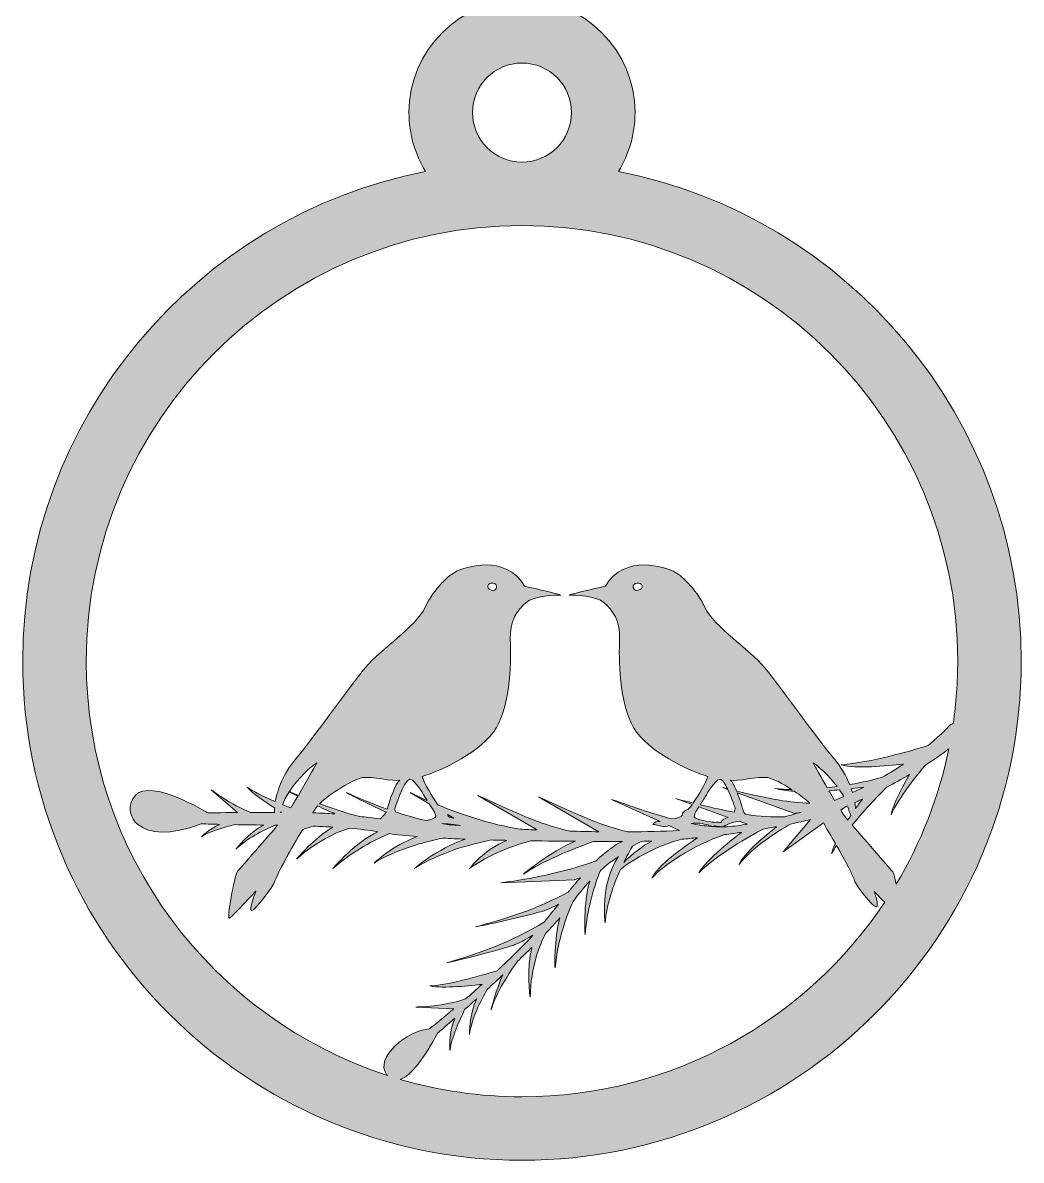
# Model space of a CAD drawing. Header units: inches. Extents: x -1104 to 5451, y -3757 to -136.
# Drawn here: x 3591.6 to 3984.6, y -1695.9 to -1248.1 of the extents above; entities that cross this region are included whole.
import ezdxf

# ---------------------------------------------------------------- set-up
doc = ezdxf.new("R2010")
doc.units = ezdxf.units.IN
doc.header["$MEASUREMENT"] = 0
doc.layers.add('Layer 1', color=7, linetype='Continuous')

# ---------------------------------------------------------------- blocks, each defined once
blk = doc.blocks.new('block 5')
at = {"layer": 'Layer 1', "true_color": 0xff8330}
h = blk.add_hatch(color=30, dxfattribs=at)
h.dxf.hatch_style = 2
edge = h.paths.add_edge_path()
edge.add_spline(control_points=[(3826.04, -1306.62), (3830.19, -1299.86), (3832.58, -1291.92), (3832.58, -1283.43), (3832.58, -1258.89), (3812.62, -1238.93), (3788.08, -1238.93), (3763.54, -1238.93), (3743.58, -1258.89), (3743.58, -1283.43), (3743.58, -1291.92), (3745.98, -1299.86), (3750.12, -1306.62), (3659.88, -1324.36), (3591.58, -1404.06), (3591.58, -1499.43), (3591.58, -1607.78), (3679.73, -1695.93), (3788.08, -1695.93), (3896.43, -1695.93), (3984.58, -1607.78), (3984.58, -1499.43), (3984.58, -1404.06), (3916.29, -1324.36), (3826.04, -1306.62)], knot_values=[0, 0, 0, 0, 1, 1, 1, 2, 2, 2, 3, 3, 3, 4, 4, 4, 5, 5, 5, 6, 6, 6, 7, 7, 7, 8, 8, 8, 8], degree=3, periodic=1)
edge = h.paths.add_edge_path()
edge.add_spline(control_points=[(3788.08, -1263.93), (3798.83, -1263.93), (3807.58, -1272.67), (3807.58, -1283.43), (3807.58, -1294.18), (3798.83, -1302.93), (3788.08, -1302.93), (3777.33, -1302.93), (3768.58, -1294.18), (3768.58, -1283.43), (3768.58, -1272.67), (3777.33, -1263.93), (3788.08, -1263.93)], knot_values=[0, 0, 0, 0, 1, 1, 1, 2, 2, 2, 3, 3, 3, 4, 4, 4, 4], degree=3, periodic=1)
edge = h.paths.add_edge_path()
edge.add_spline(control_points=[(3788.08, -1670.93), (3771.44, -1670.93), (3755.35, -1668.53), (3740.12, -1664.09), (3744.47, -1662.67), (3749.7, -1655.53), (3754.92, -1645.82), (3756.34, -1644.61), (3758.7, -1642.57), (3761.67, -1639.97), (3759.02, -1646.02), (3759.75, -1652.7), (3759.75, -1652.7), (3759.69, -1649.36), (3763.74, -1640.34), (3765.49, -1636.61), (3767, -1635.27), (3768.6, -1633.85), (3770.26, -1632.36), (3767.26, -1638.4), (3767.41, -1646.48), (3767.41, -1646.48), (3768.24, -1640.1), (3771.79, -1633.12), (3774.51, -1628.53), (3776.49, -1626.72), (3778.53, -1624.85), (3780.58, -1622.95), (3778.02, -1628.28), (3775.9, -1636.74), (3775.9, -1636.74), (3777.8, -1630.08), (3783.28, -1621.82), (3786.35, -1617.52), (3788.26, -1615.69), (3790.14, -1613.87), (3791.97, -1612.06), (3789.84, -1620.27), (3791.28, -1631.68), (3791.28, -1631.68), (3791.59, -1619.73), (3794.94, -1611.24), (3797.37, -1606.6), (3799.42, -1604.46), (3801.33, -1602.4), (3803.02, -1600.48), (3800.63, -1608.96), (3801.08, -1620.12), (3801.08, -1620.12), (3802.31, -1608.65), (3805.6, -1599.64), (3808.18, -1594.04), (3810.33, -1591.09), (3812.54, -1588.44), (3814.75, -1586.08), (3812.09, -1594.74), (3812.92, -1607.2), (3812.92, -1607.2), (3813.8, -1596.3), (3816.6, -1587.58), (3818.96, -1581.88), (3820.02, -1580.89), (3821.07, -1579.97), (3822.09, -1579.11), (3823.4, -1578.27), (3824.73, -1577.33), (3826.04, -1576.31), (3818.6, -1587.6), (3820.8, -1602.47), (3820.8, -1602.47), (3821.39, -1595.09), (3824.07, -1587.53), (3826.85, -1581.42), (3831.96, -1577.2), (3841.23, -1572.14), (3851.02, -1569.51), (3853.03, -1569.35), (3855.08, -1569.16), (3857.15, -1568.95), (3852.3, -1572.2), (3840.94, -1580.21), (3839.24, -1584.9), (3843.11, -1580.06), (3855.56, -1571.81), (3867.83, -1567.73), (3870.09, -1567.44), (3872.35, -1567.14), (3874.58, -1566.82), (3871.93, -1568.8), (3860.61, -1577.45), (3857.74, -1582.72), (3864.92, -1575.54), (3877.65, -1568.37), (3882.99, -1565.53), (3884.81, -1565.22), (3886.59, -1564.91), (3888.31, -1564.6), (3883.97, -1568.02), (3875.51, -1575.06), (3873.51, -1579.46), (3878.52, -1572.91), (3888.41, -1566.65), (3893.77, -1563.55), (3896.65, -1562.96), (3899.3, -1562.35), (3901.67, -1561.75), (3901.67, -1561.75), (3890.92, -1574.56), (3890.92, -1574.56), (3890.92, -1574.56), (3906.69, -1563.12), (3906.69, -1563.12), (3908.13, -1565.52), (3909.78, -1568.33), (3911.41, -1571.18), (3910.85, -1572.5), (3910.35, -1573.82), (3909.96, -1575.11), (3910.55, -1574.11), (3911.21, -1573.08), (3911.91, -1572.05), (3915.31, -1578.04), (3918.48, -1584), (3919.15, -1586.32), (3919.55, -1587.74), (3926.02, -1596.12), (3927.44, -1596.12), (3928.86, -1596.12), (3926.68, -1589.99), (3926.68, -1589.99), (3926.68, -1589.99), (3928.62, -1592.06), (3930.83, -1594.37), (3900.06, -1640.49), (3847.56, -1670.93), (3788.08, -1670.93)], knot_values=[0, 0, 0, 0, 1, 1, 1, 2, 2, 2, 3, 3, 3, 4, 4, 4, 5, 5, 5, 6, 6, 6, 7, 7, 7, 8, 8, 8, 9, 9, 9, 10, 10, 10, 11, 11, 11, 12, 12, 12, 13, 13, 13, 14, 14, 14, 15, 15, 15, 16, 16, 16, 17, 17, 17, 18, 18, 18, 19, 19, 19, 20, 20, 20, 21, 21, 21, 22, 22, 22, 23, 23, 23, 24, 24, 24, 25, 25, 25, 26, 26, 26, 27, 27, 27, 28, 28, 28, 29, 29, 29, 30, 30, 30, 31, 31, 31, 32, 32, 32, 33, 33, 33, 34, 34, 34, 35, 35, 35, 36, 36, 36, 37, 37, 37, 38, 38, 38, 39, 39, 39, 40, 40, 40, 41, 41, 41, 42, 42, 42, 43, 43, 43, 44, 44, 44, 45, 45, 45, 45], degree=3, periodic=1)
edge = h.paths.add_edge_path()
edge.add_spline(control_points=[(3828.15, -1578.68), (3829.4, -1576.14), (3830.59, -1573.97), (3831.57, -1572.29), (3832.89, -1571.49), (3834.03, -1570.86), (3834.96, -1570.38), (3836.3, -1570.36), (3837.71, -1570.32), (3839.16, -1570.26), (3835.52, -1572.16), (3831.4, -1575.32), (3828.15, -1578.68)], knot_values=[0, 0, 0, 0, 1, 1, 1, 2, 2, 2, 3, 3, 3, 4, 4, 4, 4], degree=3, periodic=1)
edge = h.paths.add_edge_path()
edge.add_spline(control_points=[(3857.65, -1556.78), (3857.65, -1556.78), (3869.23, -1560.92), (3869.23, -1560.92), (3868.02, -1561.23), (3866.7, -1561.75), (3866.48, -1562.91), (3865.84, -1562.91), (3864.74, -1562.81), (3863.73, -1562.89), (3863.68, -1562.88), (3863.62, -1562.87), (3863.57, -1562.87), (3862.15, -1562.66), (3856.3, -1561.92), (3855.89, -1560.7), (3855.68, -1560.08), (3856.56, -1558.51), (3857.65, -1556.78)], knot_values=[0, 0, 0, 0, 1, 1, 1, 2, 2, 2, 3, 3, 3, 4, 4, 4, 5, 5, 5, 6, 6, 6, 6], degree=3, periodic=1)
edge = h.paths.add_edge_path()
edge.add_spline(control_points=[(3870, -1546.31), (3872.64, -1546.91), (3881.17, -1544.68), (3884.83, -1545.29), (3886.67, -1545.6), (3890.58, -1547.61), (3894.34, -1550.03), (3892.08, -1549.97), (3889.84, -1549.82), (3887.65, -1549.54), (3889.78, -1550.12), (3892.4, -1550.46), (3895.26, -1550.62), (3897.64, -1552.2), (3899.88, -1553.9), (3901.41, -1555.38), (3893.91, -1555.19), (3885.2, -1553.69), (3872.56, -1550.57), (3871.71, -1548.5), (3870.8, -1546.74), (3870, -1546.31)], knot_values=[0, 0, 0, 0, 1, 1, 1, 2, 2, 2, 3, 3, 3, 4, 4, 4, 5, 5, 5, 6, 6, 6, 7, 7, 7, 7], degree=3, periodic=1)
edge = h.paths.add_edge_path()
edge.add_spline(control_points=[(3902.71, -1539.4), (3904.54, -1540.58), (3908.83, -1544.47), (3912.13, -1548.83), (3910.86, -1549.02), (3909.56, -1549.19), (3908.24, -1549.34), (3905.87, -1545.26), (3903.63, -1541.25), (3902.71, -1539.4)], knot_values=[0, 0, 0, 0, 1, 1, 1, 2, 2, 2, 3, 3, 3, 3], degree=3, periodic=1)
edge = h.paths.add_edge_path()
edge.add_spline(control_points=[(3946.99, -1540.24), (3950.09, -1538.26), (3953.15, -1536.16), (3956.09, -1533.94), (3952.18, -1553.04), (3945.06, -1570.99), (3935.36, -1587.21), (3934.84, -1584.82), (3934.38, -1582.98), (3934.2, -1582.67), (3933.71, -1581.86), (3923.28, -1570.05), (3918.02, -1563.95), (3923.48, -1557.31), (3929.34, -1551.34), (3931.7, -1549), (3934.62, -1547.49), (3937.62, -1545.84), (3940.64, -1544.09), (3937.96, -1548.59), (3934.34, -1555.23), (3933.35, -1559.87), (3936.74, -1552.78), (3942.57, -1545.35), (3946.99, -1540.24)], knot_values=[0, 0, 0, 0, 1, 1, 1, 2, 2, 2, 3, 3, 3, 4, 4, 4, 5, 5, 5, 6, 6, 6, 7, 7, 7, 8, 8, 8, 8], degree=3, periodic=1)
edge = h.paths.add_edge_path()
edge.add_spline(control_points=[(3915.3, -1560.73), (3914.89, -1560.21), (3914.28, -1559.3), (3913.54, -1558.15), (3913.54, -1558.15), (3915.58, -1556.67), (3915.58, -1556.67), (3915.78, -1556.58), (3916, -1556.48), (3916.21, -1556.39), (3916.69, -1558.06), (3917.13, -1559.32), (3917.51, -1560.17), (3917.12, -1560.76), (3916.73, -1561.37), (3916.34, -1561.99), (3915.88, -1561.45), (3915.52, -1561.01), (3915.3, -1560.73)], knot_values=[0, 0, 0, 0, 1, 1, 1, 2, 2, 2, 3, 3, 3, 4, 4, 4, 5, 5, 5, 6, 6, 6, 6], degree=3, periodic=1)
edge = h.paths.add_edge_path()
edge.add_spline(control_points=[(3919.35, -1557.47), (3919.32, -1556.75), (3919.23, -1555.95), (3919.09, -1555.1), (3920.07, -1554.65), (3921.07, -1554.19), (3922.1, -1553.71), (3921.33, -1554.72), (3920.38, -1556), (3919.35, -1557.47)], knot_values=[0, 0, 0, 0, 1, 1, 1, 2, 2, 2, 3, 3, 3, 3], degree=3, periodic=1)
edge = h.paths.add_edge_path()
edge.add_spline(control_points=[(3918.18, -1551.2), (3918.02, -1550.69), (3917.85, -1550.17), (3917.67, -1549.65), (3919.56, -1549.44), (3921.25, -1549.23), (3922.65, -1549.04), (3921.21, -1549.77), (3919.71, -1550.49), (3918.18, -1551.2)], knot_values=[0, 0, 0, 0, 1, 1, 1, 2, 2, 2, 3, 3, 3, 3], degree=3, periodic=1)
edge = h.paths.add_edge_path()
edge.add_spline(control_points=[(3914.71, -1552.75), (3913.54, -1553.26), (3912.35, -1553.76), (3911.14, -1554.24), (3910.4, -1553.03), (3909.64, -1551.74), (3908.87, -1550.43), (3910.3, -1550.33), (3911.7, -1550.22), (3913.06, -1550.1), (3913.67, -1550.98), (3914.22, -1551.87), (3914.71, -1552.75)], knot_values=[0, 0, 0, 0, 1, 1, 1, 2, 2, 2, 3, 3, 3, 4, 4, 4, 4], degree=3, periodic=1)
edge = h.paths.add_edge_path()
edge.add_spline(control_points=[(3876.85, -1563.64), (3874.29, -1564.04), (3871.6, -1564.38), (3868.84, -1564.68), (3866.47, -1564.74), (3864.12, -1564.65), (3861.7, -1564.41), (3861.87, -1564.33), (3862.08, -1564.28), (3862.35, -1564.26), (3862.69, -1564.36), (3862.98, -1564.44), (3863.16, -1564.49), (3863.34, -1564.53), (3863.58, -1564.44), (3863.85, -1564.31), (3864.71, -1564.4), (3865.66, -1564.54), (3866.47, -1564.61), (3866.48, -1564.63), (3866.48, -1564.63), (3866.48, -1564.65), (3866.49, -1564.64), (3866.48, -1564.62), (3866.48, -1564.61), (3866.77, -1564.63), (3867.04, -1564.65), (3867.28, -1564.65), (3869.29, -1563.18), (3872.23, -1562.57), (3873.54, -1562.46), (3873.54, -1562.46), (3876.85, -1563.64), (3876.85, -1563.64)], knot_values=[0, 0, 0, 0, 1, 1, 1, 2, 2, 2, 3, 3, 3, 4, 4, 4, 5, 5, 5, 6, 6, 6, 7, 7, 7, 8, 8, 8, 9, 9, 9, 10, 10, 10, 11, 11, 11, 11], degree=3, periodic=1)
edge = h.paths.add_edge_path()
edge.add_spline(control_points=[(3876.01, -1559.69), (3875.61, -1559.25), (3875.34, -1558.96), (3875.34, -1558.96), (3875.34, -1558.96), (3874.21, -1554.8), (3872.82, -1551.24), (3872.82, -1551.24), (3895.53, -1559.36), (3895.53, -1559.36), (3895.53, -1559.36), (3896.46, -1559.18), (3897.96, -1558.87), (3895.88, -1559.5), (3893.74, -1560.09), (3891.54, -1560.65), (3886.75, -1560.91), (3881.81, -1560.59), (3876.01, -1559.69)], knot_values=[0, 0, 0, 0, 1, 1, 1, 2, 2, 2, 3, 3, 3, 4, 4, 4, 5, 5, 5, 6, 6, 6, 6], degree=3, periodic=1)
edge = h.paths.add_edge_path()
edge.add_spline(control_points=[(3869.09, -1549.9), (3870.7, -1553.28), (3872.02, -1557.54), (3872.02, -1557.54), (3872.02, -1557.54), (3871.81, -1558.23), (3871.63, -1558.93), (3867.63, -1558.18), (3863.2, -1557.19), (3858.17, -1555.96), (3859.09, -1554.53), (3860.06, -1553.08), (3860.65, -1552), (3862.07, -1549.35), (3865.18, -1545.57), (3866.14, -1545.9), (3867.05, -1546.21), (3868.06, -1547.78), (3868.98, -1549.67), (3868.34, -1549.5), (3867.72, -1549.35), (3867.06, -1549.18), (3867.06, -1549.18), (3869.09, -1549.9), (3869.09, -1549.9)], knot_values=[0, 0, 0, 0, 1, 1, 1, 2, 2, 2, 3, 3, 3, 4, 4, 4, 5, 5, 5, 6, 6, 6, 7, 7, 7, 8, 8, 8, 8], degree=3, periodic=1)
edge = h.paths.add_edge_path()
edge.add_spline(control_points=[(3858.26, -1563.23), (3859.14, -1563.35), (3860.49, -1563.72), (3861.59, -1564.04), (3861.54, -1564.15), (3861.51, -1564.27), (3861.49, -1564.39), (3859.28, -1564.17), (3857.01, -1563.82), (3854.61, -1563.35), (3855.91, -1563.27), (3857.08, -1563.06), (3858.26, -1563.23)], knot_values=[0, 0, 0, 0, 1, 1, 1, 2, 2, 2, 3, 3, 3, 4, 4, 4, 4], degree=3, periodic=1)
edge = h.paths.add_edge_path()
edge.add_spline(control_points=[(3957.82, -1523.96), (3957.41, -1524.15), (3956.97, -1524.36), (3956.5, -1524.6), (3956.5, -1524.6), (3953.62, -1527.91), (3947.9, -1532.66), (3940.36, -1534.98), (3925.71, -1539.13), (3913.77, -1540.29), (3919.66, -1541.76), (3931.28, -1540.74), (3938.18, -1539.93), (3935.63, -1541.66), (3932.81, -1543.44), (3929.73, -1545.22), (3926.49, -1546.08), (3922.07, -1547.13), (3917.06, -1548.03), (3915.71, -1544.67), (3913.73, -1541.12), (3911.03, -1537.98), (3904.94, -1530.86), (3889.7, -1509.33), (3883.61, -1502.01), (3877.51, -1494.7), (3863.7, -1485.96), (3860.04, -1478.24), (3856.39, -1470.52), (3850.49, -1465.44), (3847.65, -1464.02), (3844.8, -1462.6), (3828.39, -1456.88), (3820.92, -1469.95), (3820.92, -1469.95), (3807.84, -1472.75), (3806.68, -1473.46), (3808.5, -1473.25), (3817.17, -1473.57), (3820.42, -1476.42), (3823.67, -1479.26), (3826.92, -1483.73), (3826.52, -1490.84), (3826.11, -1497.95), (3826.31, -1516.03), (3832, -1525.58), (3837.69, -1535.13), (3853.54, -1542.44), (3861.26, -1544.88), (3860.56, -1547.11), (3857.59, -1552.19), (3855.47, -1555.29), (3853.28, -1554.74), (3850.99, -1554.16), (3848.57, -1553.53), (3848.57, -1553.53), (3855.07, -1555.85), (3855.07, -1555.85), (3854.29, -1556.96), (3853.66, -1557.72), (3853.39, -1557.83), (3852.37, -1558.24), (3851.15, -1558.64), (3851.15, -1560.06), (3851.15, -1560.91), (3848.98, -1561.25), (3847.04, -1561.55), (3840.53, -1559.78), (3832.93, -1557.23), (3823.36, -1553.83), (3823.36, -1553.83), (3842.46, -1562.6), (3842.46, -1562.6), (3841.36, -1562.6), (3840.09, -1562.6), (3839.6, -1563.7), (3841.03, -1563.7), (3843.27, -1564.95), (3845.3, -1564.33), (3845.47, -1564.28), (3845.68, -1564.23), (3845.89, -1564.18), (3845.89, -1564.18), (3850.13, -1566.13), (3850.13, -1566.13), (3843.54, -1566.44), (3836.7, -1566.6), (3829.73, -1566.63), (3820.62, -1564.53), (3810.38, -1560.2), (3794.63, -1552.8), (3794.63, -1552.8), (3818.26, -1566.59), (3818.26, -1566.59), (3814.48, -1566.54), (3810.7, -1566.45), (3806.93, -1566.35), (3797.53, -1564.35), (3787.1, -1559.96), (3770.7, -1552.26), (3770.7, -1552.26), (3794.06, -1565.89), (3794.06, -1565.89), (3791.81, -1565.79), (3789.57, -1565.69), (3787.35, -1565.58), (3775.63, -1563.76), (3763.5, -1559.48), (3755.07, -1556.06), (3752.95, -1553.11), (3749.5, -1547.31), (3748.74, -1544.88), (3756.46, -1542.44), (3772.31, -1535.13), (3777.99, -1525.58), (3783.68, -1516.03), (3783.88, -1497.95), (3783.48, -1490.84), (3783.07, -1483.73), (3786.33, -1479.26), (3789.58, -1476.42), (3792.83, -1473.57), (3801.49, -1473.25), (3803.32, -1473.46), (3802.16, -1472.75), (3789.08, -1469.95), (3789.08, -1469.95), (3781.6, -1456.88), (3765.19, -1462.6), (3762.35, -1464.02), (3759.51, -1465.44), (3753.61, -1470.52), (3749.96, -1478.24), (3746.3, -1485.96), (3732.48, -1494.7), (3726.39, -1502.01), (3720.3, -1509.33), (3705.06, -1530.86), (3698.96, -1537.98), (3694.34, -1543.37), (3691.82, -1549.92), (3690.96, -1554.73), (3686.41, -1552.78), (3682.15, -1550.72), (3679.85, -1548.99), (3682.06, -1551.48), (3686.67, -1554.67), (3690.66, -1557.21), (3690.62, -1557.75), (3690.61, -1558.25), (3690.63, -1558.7), (3690.63, -1558.79), (3690.64, -1558.87), (3690.65, -1558.95), (3687.38, -1558.94), (3684.17, -1558.95), (3681.17, -1558.96), (3673.76, -1556.11), (3665.71, -1550.08), (3665.71, -1550.08), (3665.71, -1550.08), (3676.04, -1559), (3676.04, -1559), (3669.21, -1559.06), (3664.44, -1559.16), (3664.44, -1559.16), (3664.44, -1559.16), (3641.97, -1545.34), (3635.92, -1552.25), (3629.87, -1559.16), (3636.78, -1572.99), (3661.84, -1563.48), (3664.22, -1563.56), (3666.6, -1563.62), (3668.98, -1563.67), (3664.75, -1565.75), (3661.9, -1568.58), (3661.9, -1568.58), (3663.93, -1566.89), (3670.36, -1564.99), (3674.95, -1563.79), (3678.82, -1563.86), (3682.67, -1563.91), (3686.46, -1563.97), (3680.36, -1566.9), (3675.5, -1573.47), (3675.5, -1573.47), (3679.7, -1569.27), (3686.05, -1566.07), (3690.91, -1564.04), (3691.24, -1564.04), (3691.56, -1564.05), (3691.89, -1564.05), (3686.61, -1570.18), (3676.29, -1581.86), (3675.8, -1582.67), (3675.19, -1583.69), (3671.53, -1601.57), (3672.96, -1600.55), (3674.38, -1599.54), (3683.32, -1589.99), (3683.32, -1589.99), (3683.32, -1589.99), (3680.27, -1597.63), (3681.69, -1597.63), (3683.11, -1597.63), (3690.33, -1587.74), (3690.73, -1586.32), (3691.64, -1583.15), (3697.27, -1573.2), (3701.77, -1565.65), (3703.21, -1565.18), (3704.6, -1564.76), (3705.89, -1564.39), (3708.54, -1564.48), (3711.14, -1564.6), (3713.66, -1564.75), (3706.41, -1568.92), (3699.43, -1577.28), (3699.43, -1577.28), (3707.35, -1570.28), (3714.93, -1566.86), (3720.06, -1565.2), (3724.09, -1565.54), (3727.88, -1565.98), (3731.38, -1566.57), (3722.92, -1570.31), (3713.58, -1581.09), (3713.58, -1581.09), (3721.93, -1573.93), (3730.11, -1569.69), (3735.8, -1567.31), (3738.81, -1567.77), (3742.58, -1568.16), (3746.91, -1568.49), (3736.75, -1572.09), (3729.9, -1578.91), (3729.9, -1578.91), (3738.21, -1573.68), (3749.12, -1570.72), (3757.04, -1569.12), (3759.84, -1569.27), (3762.77, -1569.39), (3765.77, -1569.5), (3754.44, -1573.39), (3745.67, -1581.09), (3745.67, -1581.09), (3755.85, -1574.65), (3768.13, -1571.38), (3775.94, -1569.83), (3778, -1569.88), (3780.08, -1569.93), (3782.16, -1569.98), (3773.06, -1573.61), (3767.43, -1581.09), (3767.43, -1581.09), (3775.21, -1575.41), (3784.61, -1572.04), (3791.52, -1570.15), (3797.59, -1570.24), (3803.56, -1570.3), (3809.15, -1570.33), (3799.07, -1574.34), (3788.65, -1583.27), (3788.65, -1583.27), (3796.09, -1578.19), (3808.17, -1573.32), (3816.24, -1570.37), (3820.43, -1570.39), (3824.28, -1570.39), (3827.66, -1570.4), (3824.42, -1571.73), (3820.88, -1574.53), (3817.28, -1578.05), (3799.29, -1584.56), (3779.72, -1586.67), (3779.72, -1586.67), (3779.72, -1586.67), (3808.71, -1585.5), (3808.71, -1585.5), (3808.71, -1585.5), (3809.6, -1585.23), (3811.06, -1584.68), (3809.44, -1586.53), (3807.85, -1588.43), (3806.29, -1590.34), (3794.23, -1597.02), (3780.34, -1601.32), (3769.84, -1603.97), (3778.51, -1602.61), (3796.31, -1597.86), (3796.31, -1597.86), (3796.31, -1597.86), (3799, -1596.97), (3802.49, -1595.05), (3800.53, -1597.51), (3798.65, -1599.88), (3796.92, -1602.01), (3784.56, -1609.89), (3769.57, -1615), (3758.44, -1618.16), (3767.06, -1616.56), (3784.71, -1611.28), (3784.71, -1611.28), (3784.71, -1611.28), (3788.23, -1610), (3792.4, -1607.32), (3788.78, -1611.29), (3783.78, -1616.2), (3778.28, -1621.3), (3771.44, -1623.38), (3757.78, -1627.29), (3751.78, -1627.28), (3757.08, -1628.37), (3768.52, -1627.16), (3772.35, -1626.7), (3770.2, -1628.63), (3768.03, -1630.54), (3765.88, -1632.4), (3758.2, -1635.35), (3746.26, -1635.59), (3746.26, -1635.59), (3746.26, -1635.59), (3761.28, -1636.33), (3761.28, -1636.33), (3757.84, -1639.24), (3754.56, -1641.92), (3751.66, -1644.19), (3742.95, -1644.74), (3729.9, -1655.62), (3734.79, -1662.14), (3734.9, -1662.29), (3735.01, -1662.42), (3735.13, -1662.55), (3666.4, -1640.18), (3616.58, -1575.52), (3616.58, -1499.43), (3616.58, -1404.86), (3693.52, -1327.93), (3788.08, -1327.93), (3882.65, -1327.93), (3959.58, -1404.86), (3959.58, -1499.43), (3959.58, -1507.76), (3958.97, -1515.94), (3957.82, -1523.96)], knot_values=[0, 0, 0, 0, 1, 1, 1, 2, 2, 2, 3, 3, 3, 4, 4, 4, 5, 5, 5, 6, 6, 6, 7, 7, 7, 8, 8, 8, 9, 9, 9, 10, 10, 10, 11, 11, 11, 12, 12, 12, 13, 13, 13, 14, 14, 14, 15, 15, 15, 16, 16, 16, 17, 17, 17, 18, 18, 18, 19, 19, 19, 20, 20, 20, 21, 21, 21, 22, 22, 22, 23, 23, 23, 24, 24, 24, 25, 25, 25, 26, 26, 26, 27, 27, 27, 28, 28, 28, 29, 29, 29, 30, 30, 30, 31, 31, 31, 32, 32, 32, 33, 33, 33, 34, 34, 34, 35, 35, 35, 36, 36, 36, 37, 37, 37, 38, 38, 38, 39, 39, 39, 40, 40, 40, 41, 41, 41, 42, 42, 42, 43, 43, 43, 44, 44, 44, 45, 45, 45, 46, 46, 46, 47, 47, 47, 48, 48, 48, 49, 49, 49, 50, 50, 50, 51, 51, 51, 52, 52, 52, 53, 53, 53, 54, 54, 54, 55, 55, 55, 56, 56, 56, 57, 57, 57, 58, 58, 58, 59, 59, 59, 60, 60, 60, 61, 61, 61, 62, 62, 62, 63, 63, 63, 64, 64, 64, 65, 65, 65, 66, 66, 66, 67, 67, 67, 68, 68, 68, 69, 69, 69, 70, 70, 70, 71, 71, 71, 72, 72, 72, 73, 73, 73, 74, 74, 74, 75, 75, 75, 76, 76, 76, 77, 77, 77, 78, 78, 78, 79, 79, 79, 80, 80, 80, 81, 81, 81, 82, 82, 82, 83, 83, 83, 84, 84, 84, 85, 85, 85, 86, 86, 86, 87, 87, 87, 88, 88, 88, 89, 89, 89, 90, 90, 90, 91, 91, 91, 92, 92, 92, 93, 93, 93, 94, 94, 94, 95, 95, 95, 96, 96, 96, 97, 97, 97, 98, 98, 98, 99, 99, 99, 100, 100, 100, 101, 101, 101, 102, 102, 102, 103, 103, 103, 104, 104, 104, 105, 105, 105, 106, 106, 106, 107, 107, 107, 108, 108, 108, 109, 109, 109, 110, 110, 110, 111, 111, 111, 112, 112, 112, 113, 113, 113, 114, 114, 114, 115, 115, 115, 115], degree=3, periodic=1)
edge = h.paths.add_edge_path()
edge.add_spline(control_points=[(3831.88, -1470.43), (3831.43, -1468.32), (3834.99, -1468.09), (3835.4, -1469.72), (3835.81, -1471.34), (3832.33, -1472.54), (3831.88, -1470.43)], knot_values=[0, 0, 0, 0, 1, 1, 1, 2, 2, 2, 2], degree=3, periodic=1)
edge = h.paths.add_edge_path()
edge.add_spline(control_points=[(3693.48, -1558.97), (3693.31, -1558.97), (3693.14, -1558.97), (3692.97, -1558.97), (3693, -1558.88), (3693.03, -1558.79), (3693.06, -1558.71), (3693.2, -1558.79), (3693.35, -1558.88), (3693.48, -1558.97)], knot_values=[0, 0, 0, 0, 1, 1, 1, 2, 2, 2, 3, 3, 3, 3], degree=3, periodic=1)
edge = h.paths.add_edge_path()
edge.add_spline(control_points=[(3693.91, -1555.96), (3694.39, -1554.32), (3695.3, -1552.57), (3696.44, -1550.84), (3697.48, -1551.4), (3698.62, -1552), (3699.84, -1552.61), (3698.84, -1554.28), (3697.88, -1555.87), (3697.04, -1557.21), (3696.02, -1556.81), (3694.97, -1556.39), (3693.91, -1555.96)], knot_values=[0, 0, 0, 0, 1, 1, 1, 2, 2, 2, 3, 3, 3, 4, 4, 4, 4], degree=3, periodic=1)
edge = h.paths.add_edge_path()
edge.add_spline(control_points=[(3700.05, -1552.26), (3698.83, -1551.74), (3697.65, -1551.23), (3696.52, -1550.72), (3699.89, -1545.64), (3705.19, -1540.75), (3707.29, -1539.4), (3706.14, -1541.7), (3702.98, -1547.3), (3700.05, -1552.26)], knot_values=[0, 0, 0, 0, 1, 1, 1, 2, 2, 2, 3, 3, 3, 3], degree=3, periodic=1)
edge = h.paths.add_edge_path()
edge.add_spline(control_points=[(3707.08, -1557.07), (3707.23, -1556.86), (3707.42, -1556.62), (3707.62, -1556.39), (3710.1, -1557.55), (3712.5, -1558.65), (3714.48, -1559.55), (3711.91, -1559.38), (3708.93, -1559.26), (3705.72, -1559.17), (3706.3, -1558.26), (3706.76, -1557.54), (3707.08, -1557.07)], knot_values=[0, 0, 0, 0, 1, 1, 1, 2, 2, 2, 3, 3, 3, 4, 4, 4, 4], degree=3, periodic=1)
edge = h.paths.add_edge_path()
edge.add_spline(control_points=[(3708.36, -1555.59), (3712.38, -1551.59), (3721.94, -1545.83), (3725.17, -1545.29), (3728.83, -1544.68), (3737.36, -1546.91), (3740, -1546.31), (3738.23, -1547.27), (3735.91, -1554.66), (3735.02, -1557.67), (3729.12, -1555.59), (3723.66, -1553.28), (3719.02, -1551.17), (3722.97, -1553.43), (3729.39, -1556.49), (3734.67, -1558.92), (3734.66, -1558.95), (3734.66, -1558.96), (3734.66, -1558.96), (3734.66, -1558.96), (3733.52, -1560.2), (3732.41, -1561.44), (3729.17, -1561.11), (3726.39, -1560.81), (3724.2, -1560.56), (3718.71, -1559.2), (3713.35, -1557.45), (3708.36, -1555.59)], knot_values=[0, 0, 0, 0, 1, 1, 1, 2, 2, 2, 3, 3, 3, 4, 4, 4, 5, 5, 5, 6, 6, 6, 7, 7, 7, 8, 8, 8, 9, 9, 9, 9], degree=3, periodic=1)
edge = h.paths.add_edge_path()
edge.add_spline(control_points=[(3751.6, -1555.6), (3753, -1557.77), (3754.36, -1559.94), (3754.11, -1560.7), (3753.9, -1561.33), (3752.23, -1561.83), (3750.47, -1562.2), (3746.34, -1561.26), (3742.26, -1560.1), (3738.33, -1558.8), (3738.16, -1558.15), (3737.98, -1557.54), (3737.98, -1557.54), (3737.98, -1557.54), (3741.3, -1546.78), (3743.86, -1545.9), (3744.82, -1545.57), (3747.93, -1549.35), (3749.35, -1552), (3749.69, -1552.64), (3750.17, -1553.41), (3750.7, -1554.22), (3746.56, -1552.43), (3744.04, -1551.17), (3744.04, -1551.17), (3744.04, -1551.17), (3751.6, -1555.6), (3751.6, -1555.6)], knot_values=[0, 0, 0, 0, 1, 1, 1, 2, 2, 2, 3, 3, 3, 4, 4, 4, 5, 5, 5, 6, 6, 6, 7, 7, 7, 8, 8, 8, 9, 9, 9, 9], degree=3, periodic=1)
edge = h.paths.add_edge_path()
edge.add_spline(control_points=[(3763.93, -1564.14), (3762.39, -1564.03), (3760.86, -1563.92), (3759.37, -1563.81), (3758.42, -1563.68), (3757.47, -1563.54), (3756.52, -1563.39), (3758.2, -1563.43), (3761.8, -1563.69), (3763.93, -1564.14)], knot_values=[0, 0, 0, 0, 1, 1, 1, 2, 2, 2, 3, 3, 3, 3], degree=3, periodic=1)
edge = h.paths.add_edge_path()
edge.add_spline(control_points=[(3758.82, -1559.85), (3758.82, -1559.85), (3761.23, -1561.26), (3761.23, -1561.26), (3759.92, -1561), (3758.85, -1560.66), (3758.85, -1560.06), (3758.85, -1559.98), (3758.83, -1559.92), (3758.82, -1559.85)], knot_values=[0, 0, 0, 0, 1, 1, 1, 2, 2, 2, 3, 3, 3, 3], degree=3, periodic=1)
edge = h.paths.add_edge_path()
edge.add_spline(control_points=[(3774.6, -1469.72), (3775.01, -1468.09), (3778.57, -1468.32), (3778.11, -1470.43), (3777.66, -1472.54), (3774.19, -1471.34), (3774.6, -1469.72)], knot_values=[0, 0, 0, 0, 1, 1, 1, 2, 2, 2, 2], degree=3, periodic=1)
at = {"layer": 'Layer 1', "lineweight": 0}
for points, knots in [([(3826.04, -1306.62), (3830.19, -1299.86), (3832.58, -1291.92), (3832.58, -1283.43), (3832.58, -1258.89), (3812.62, -1238.93), (3788.08, -1238.93), (3763.54, -1238.93), (3743.58, -1258.89), (3743.58, -1283.43), (3743.58, -1291.92), (3745.98, -1299.86), (3750.12, -1306.62), (3659.88, -1324.36), (3591.58, -1404.06), (3591.58, -1499.43), (3591.58, -1607.78), (3679.73, -1695.93), (3788.08, -1695.93), (3896.43, -1695.93), (3984.58, -1607.78), (3984.58, -1499.43), (3984.58, -1404.06), (3916.29, -1324.36), (3826.04, -1306.62)], [0, 0, 0, 0, 1, 1, 1, 2, 2, 2, 3, 3, 3, 4, 4, 4, 5, 5, 5, 6, 6, 6, 7, 7, 7, 8, 8, 8, 8]), ([(3788.08, -1263.93), (3798.83, -1263.93), (3807.58, -1272.67), (3807.58, -1283.43), (3807.58, -1294.18), (3798.83, -1302.93), (3788.08, -1302.93), (3777.33, -1302.93), (3768.58, -1294.18), (3768.58, -1283.43), (3768.58, -1272.67), (3777.33, -1263.93), (3788.08, -1263.93)], [0, 0, 0, 0, 1, 1, 1, 2, 2, 2, 3, 3, 3, 4, 4, 4, 4]), ([(3957.82, -1523.96), (3957.41, -1524.15), (3956.97, -1524.36), (3956.5, -1524.6), (3956.5, -1524.6), (3953.62, -1527.91), (3947.9, -1532.66), (3940.36, -1534.98), (3925.71, -1539.13), (3913.77, -1540.29), (3919.66, -1541.76), (3931.28, -1540.74), (3938.18, -1539.93), (3935.63, -1541.66), (3932.81, -1543.44), (3929.73, -1545.22), (3926.49, -1546.08), (3922.07, -1547.13), (3917.06, -1548.03), (3915.71, -1544.67), (3913.73, -1541.12), (3911.03, -1537.98), (3904.94, -1530.86), (3889.7, -1509.33), (3883.61, -1502.01), (3877.51, -1494.7), (3863.7, -1485.96), (3860.04, -1478.24), (3856.39, -1470.52), (3850.49, -1465.44), (3847.65, -1464.02), (3844.8, -1462.6), (3828.39, -1456.88), (3820.92, -1469.95), (3820.92, -1469.95), (3807.84, -1472.75), (3806.68, -1473.46), (3808.5, -1473.25), (3817.17, -1473.57), (3820.42, -1476.42), (3823.67, -1479.26), (3826.92, -1483.73), (3826.52, -1490.84), (3826.11, -1497.95), (3826.31, -1516.03), (3832, -1525.58), (3837.69, -1535.13), (3853.54, -1542.44), (3861.26, -1544.88), (3860.56, -1547.11), (3857.59, -1552.19), (3855.47, -1555.29), (3853.28, -1554.74), (3850.99, -1554.16), (3848.57, -1553.53), (3848.57, -1553.53), (3855.07, -1555.85), (3855.07, -1555.85), (3854.29, -1556.96), (3853.66, -1557.72), (3853.39, -1557.83), (3852.37, -1558.24), (3851.15, -1558.64), (3851.15, -1560.06), (3851.15, -1560.91), (3848.98, -1561.25), (3847.04, -1561.55), (3840.53, -1559.78), (3832.93, -1557.23), (3823.36, -1553.83), (3823.36, -1553.83), (3842.46, -1562.6), (3842.46, -1562.6), (3841.36, -1562.6), (3840.09, -1562.6), (3839.6, -1563.7), (3841.03, -1563.7), (3843.27, -1564.95), (3845.3, -1564.33), (3845.47, -1564.28), (3845.68, -1564.23), (3845.89, -1564.18), (3845.89, -1564.18), (3850.13, -1566.13), (3850.13, -1566.13), (3843.54, -1566.44), (3836.7, -1566.6), (3829.73, -1566.63), (3820.62, -1564.53), (3810.38, -1560.2), (3794.63, -1552.8), (3794.63, -1552.8), (3818.26, -1566.59), (3818.26, -1566.59), (3814.48, -1566.54), (3810.7, -1566.45), (3806.93, -1566.35), (3797.53, -1564.35), (3787.1, -1559.96), (3770.7, -1552.26), (3770.7, -1552.26), (3794.06, -1565.89), (3794.06, -1565.89), (3791.81, -1565.79), (3789.57, -1565.69), (3787.35, -1565.58), (3775.63, -1563.76), (3763.5, -1559.48), (3755.07, -1556.06), (3752.95, -1553.11), (3749.5, -1547.31), (3748.74, -1544.88), (3756.46, -1542.44), (3772.31, -1535.13), (3777.99, -1525.58), (3783.68, -1516.03), (3783.88, -1497.95), (3783.48, -1490.84), (3783.07, -1483.73), (3786.33, -1479.26), (3789.58, -1476.42), (3792.83, -1473.57), (3801.49, -1473.25), (3803.32, -1473.46), (3802.16, -1472.75), (3789.08, -1469.95), (3789.08, -1469.95), (3781.6, -1456.88), (3765.19, -1462.6), (3762.35, -1464.02), (3759.51, -1465.44), (3753.61, -1470.52), (3749.96, -1478.24), (3746.3, -1485.96), (3732.48, -1494.7), (3726.39, -1502.01), (3720.3, -1509.33), (3705.06, -1530.86), (3698.96, -1537.98), (3694.34, -1543.37), (3691.82, -1549.92), (3690.96, -1554.73), (3686.41, -1552.78), (3682.15, -1550.72), (3679.85, -1548.99), (3682.06, -1551.48), (3686.67, -1554.67), (3690.66, -1557.21), (3690.62, -1557.75), (3690.61, -1558.25), (3690.63, -1558.7), (3690.63, -1558.79), (3690.64, -1558.87), (3690.65, -1558.95), (3687.38, -1558.94), (3684.17, -1558.95), (3681.17, -1558.96), (3673.76, -1556.11), (3665.71, -1550.08), (3665.71, -1550.08), (3665.71, -1550.08), (3676.04, -1559), (3676.04, -1559), (3669.21, -1559.06), (3664.44, -1559.16), (3664.44, -1559.16), (3664.44, -1559.16), (3641.97, -1545.34), (3635.92, -1552.25), (3629.87, -1559.16), (3636.78, -1572.99), (3661.84, -1563.48), (3664.22, -1563.56), (3666.6, -1563.62), (3668.98, -1563.67), (3664.75, -1565.75), (3661.9, -1568.58), (3661.9, -1568.58), (3663.93, -1566.89), (3670.36, -1564.99), (3674.95, -1563.79), (3678.82, -1563.86), (3682.67, -1563.91), (3686.46, -1563.97), (3680.36, -1566.9), (3675.5, -1573.47), (3675.5, -1573.47), (3679.7, -1569.27), (3686.05, -1566.07), (3690.91, -1564.04), (3691.24, -1564.04), (3691.56, -1564.05), (3691.89, -1564.05), (3686.61, -1570.18), (3676.29, -1581.86), (3675.8, -1582.67), (3675.19, -1583.69), (3671.53, -1601.57), (3672.96, -1600.55), (3674.38, -1599.54), (3683.32, -1589.99), (3683.32, -1589.99), (3683.32, -1589.99), (3680.27, -1597.63), (3681.69, -1597.63), (3683.11, -1597.63), (3690.33, -1587.74), (3690.73, -1586.32), (3691.64, -1583.15), (3697.27, -1573.2), (3701.77, -1565.65), (3703.21, -1565.18), (3704.6, -1564.76), (3705.89, -1564.39), (3708.54, -1564.48), (3711.14, -1564.6), (3713.66, -1564.75), (3706.41, -1568.92), (3699.43, -1577.28), (3699.43, -1577.28), (3707.35, -1570.28), (3714.93, -1566.86), (3720.06, -1565.2), (3724.09, -1565.54), (3727.88, -1565.98), (3731.38, -1566.57), (3722.92, -1570.31), (3713.58, -1581.09), (3713.58, -1581.09), (3721.93, -1573.93), (3730.11, -1569.69), (3735.8, -1567.31), (3738.81, -1567.77), (3742.58, -1568.16), (3746.91, -1568.49), (3736.75, -1572.09), (3729.9, -1578.91), (3729.9, -1578.91), (3738.21, -1573.68), (3749.12, -1570.72), (3757.04, -1569.12), (3759.84, -1569.27), (3762.77, -1569.39), (3765.77, -1569.5), (3754.44, -1573.39), (3745.67, -1581.09), (3745.67, -1581.09), (3755.85, -1574.65), (3768.13, -1571.38), (3775.94, -1569.83), (3778, -1569.88), (3780.08, -1569.93), (3782.16, -1569.98), (3773.06, -1573.61), (3767.43, -1581.09), (3767.43, -1581.09), (3775.21, -1575.41), (3784.61, -1572.04), (3791.52, -1570.15), (3797.59, -1570.24), (3803.56, -1570.3), (3809.15, -1570.33), (3799.07, -1574.34), (3788.65, -1583.27), (3788.65, -1583.27), (3796.09, -1578.19), (3808.17, -1573.32), (3816.24, -1570.37), (3820.43, -1570.39), (3824.28, -1570.39), (3827.66, -1570.4), (3824.42, -1571.73), (3820.88, -1574.53), (3817.28, -1578.05), (3799.29, -1584.56), (3779.72, -1586.67), (3779.72, -1586.67), (3779.72, -1586.67), (3808.71, -1585.5), (3808.71, -1585.5), (3808.71, -1585.5), (3809.6, -1585.23), (3811.06, -1584.68), (3809.44, -1586.53), (3807.85, -1588.43), (3806.29, -1590.34), (3794.23, -1597.02), (3780.34, -1601.32), (3769.84, -1603.97), (3778.51, -1602.61), (3796.31, -1597.86), (3796.31, -1597.86), (3796.31, -1597.86), (3799, -1596.97), (3802.49, -1595.05), (3800.53, -1597.51), (3798.65, -1599.88), (3796.92, -1602.01), (3784.56, -1609.89), (3769.57, -1615), (3758.44, -1618.16), (3767.06, -1616.56), (3784.71, -1611.28), (3784.71, -1611.28), (3784.71, -1611.28), (3788.23, -1610), (3792.4, -1607.32), (3788.78, -1611.29), (3783.78, -1616.2), (3778.28, -1621.3), (3771.44, -1623.38), (3757.78, -1627.29), (3751.78, -1627.28), (3757.08, -1628.37), (3768.52, -1627.16), (3772.35, -1626.7), (3770.2, -1628.63), (3768.03, -1630.54), (3765.88, -1632.4), (3758.2, -1635.35), (3746.26, -1635.59), (3746.26, -1635.59), (3746.26, -1635.59), (3761.28, -1636.33), (3761.28, -1636.33), (3757.84, -1639.24), (3754.56, -1641.92), (3751.66, -1644.19), (3742.95, -1644.74), (3729.9, -1655.62), (3734.79, -1662.14), (3734.9, -1662.29), (3735.01, -1662.42), (3735.13, -1662.55), (3666.4, -1640.18), (3616.58, -1575.52), (3616.58, -1499.43), (3616.58, -1404.86), (3693.52, -1327.93), (3788.08, -1327.93), (3882.65, -1327.93), (3959.58, -1404.86), (3959.58, -1499.43), (3959.58, -1507.76), (3958.97, -1515.94), (3957.82, -1523.96)], [0, 0, 0, 0, 1, 1, 1, 2, 2, 2, 3, 3, 3, 4, 4, 4, 5, 5, 5, 6, 6, 6, 7, 7, 7, 8, 8, 8, 9, 9, 9, 10, 10, 10, 11, 11, 11, 12, 12, 12, 13, 13, 13, 14, 14, 14, 15, 15, 15, 16, 16, 16, 17, 17, 17, 18, 18, 18, 19, 19, 19, 20, 20, 20, 21, 21, 21, 22, 22, 22, 23, 23, 23, 24, 24, 24, 25, 25, 25, 26, 26, 26, 27, 27, 27, 28, 28, 28, 29, 29, 29, 30, 30, 30, 31, 31, 31, 32, 32, 32, 33, 33, 33, 34, 34, 34, 35, 35, 35, 36, 36, 36, 37, 37, 37, 38, 38, 38, 39, 39, 39, 40, 40, 40, 41, 41, 41, 42, 42, 42, 43, 43, 43, 44, 44, 44, 45, 45, 45, 46, 46, 46, 47, 47, 47, 48, 48, 48, 49, 49, 49, 50, 50, 50, 51, 51, 51, 52, 52, 52, 53, 53, 53, 54, 54, 54, 55, 55, 55, 56, 56, 56, 57, 57, 57, 58, 58, 58, 59, 59, 59, 60, 60, 60, 61, 61, 61, 62, 62, 62, 63, 63, 63, 64, 64, 64, 65, 65, 65, 66, 66, 66, 67, 67, 67, 68, 68, 68, 69, 69, 69, 70, 70, 70, 71, 71, 71, 72, 72, 72, 73, 73, 73, 74, 74, 74, 75, 75, 75, 76, 76, 76, 77, 77, 77, 78, 78, 78, 79, 79, 79, 80, 80, 80, 81, 81, 81, 82, 82, 82, 83, 83, 83, 84, 84, 84, 85, 85, 85, 86, 86, 86, 87, 87, 87, 88, 88, 88, 89, 89, 89, 90, 90, 90, 91, 91, 91, 92, 92, 92, 93, 93, 93, 94, 94, 94, 95, 95, 95, 96, 96, 96, 97, 97, 97, 98, 98, 98, 99, 99, 99, 100, 100, 100, 101, 101, 101, 102, 102, 102, 103, 103, 103, 104, 104, 104, 105, 105, 105, 106, 106, 106, 107, 107, 107, 108, 108, 108, 109, 109, 109, 110, 110, 110, 111, 111, 111, 112, 112, 112, 113, 113, 113, 114, 114, 114, 115, 115, 115, 115]), ([(3774.6, -1469.72), (3775.01, -1468.09), (3778.57, -1468.32), (3778.11, -1470.43), (3777.66, -1472.54), (3774.19, -1471.34), (3774.6, -1469.72)], [0, 0, 0, 0, 1, 1, 1, 2, 2, 2, 2]), ([(3831.88, -1470.43), (3831.43, -1468.32), (3834.99, -1468.09), (3835.4, -1469.72), (3835.81, -1471.34), (3832.33, -1472.54), (3831.88, -1470.43)], [0, 0, 0, 0, 1, 1, 1, 2, 2, 2, 2]), ([(3946.99, -1540.24), (3950.09, -1538.26), (3953.15, -1536.16), (3956.09, -1533.94), (3952.18, -1553.04), (3945.06, -1570.99), (3935.36, -1587.21), (3934.84, -1584.82), (3934.38, -1582.98), (3934.2, -1582.67), (3933.71, -1581.86), (3923.28, -1570.05), (3918.02, -1563.95), (3923.48, -1557.31), (3929.34, -1551.34), (3931.7, -1549), (3934.62, -1547.49), (3937.62, -1545.84), (3940.64, -1544.09), (3937.96, -1548.59), (3934.34, -1555.23), (3933.35, -1559.87), (3936.74, -1552.78), (3942.57, -1545.35), (3946.99, -1540.24)], [0, 0, 0, 0, 1, 1, 1, 2, 2, 2, 3, 3, 3, 4, 4, 4, 5, 5, 5, 6, 6, 6, 7, 7, 7, 8, 8, 8, 8]), ([(3700.05, -1552.26), (3698.83, -1551.74), (3697.65, -1551.23), (3696.52, -1550.72), (3699.89, -1545.64), (3705.19, -1540.75), (3707.29, -1539.4), (3706.14, -1541.7), (3702.98, -1547.3), (3700.05, -1552.26)], [0, 0, 0, 0, 1, 1, 1, 2, 2, 2, 3, 3, 3, 3]), ([(3902.71, -1539.4), (3904.54, -1540.58), (3908.83, -1544.47), (3912.13, -1548.83), (3910.86, -1549.02), (3909.56, -1549.19), (3908.24, -1549.34), (3905.87, -1545.26), (3903.63, -1541.25), (3902.71, -1539.4)], [0, 0, 0, 0, 1, 1, 1, 2, 2, 2, 3, 3, 3, 3]), ([(3708.36, -1555.59), (3712.38, -1551.59), (3721.94, -1545.83), (3725.17, -1545.29), (3728.83, -1544.68), (3737.36, -1546.91), (3740, -1546.31), (3738.23, -1547.27), (3735.91, -1554.66), (3735.02, -1557.67), (3729.12, -1555.59), (3723.66, -1553.28), (3719.02, -1551.17), (3722.97, -1553.43), (3729.39, -1556.49), (3734.67, -1558.92), (3734.66, -1558.95), (3734.66, -1558.96), (3734.66, -1558.96), (3734.66, -1558.96), (3733.52, -1560.2), (3732.41, -1561.44), (3729.17, -1561.11), (3726.39, -1560.81), (3724.2, -1560.56), (3718.71, -1559.2), (3713.35, -1557.45), (3708.36, -1555.59)], [0, 0, 0, 0, 1, 1, 1, 2, 2, 2, 3, 3, 3, 4, 4, 4, 5, 5, 5, 6, 6, 6, 7, 7, 7, 8, 8, 8, 9, 9, 9, 9]), ([(3870, -1546.31), (3872.64, -1546.91), (3881.17, -1544.68), (3884.83, -1545.29), (3886.67, -1545.6), (3890.58, -1547.61), (3894.34, -1550.03), (3892.08, -1549.97), (3889.84, -1549.82), (3887.65, -1549.54), (3889.78, -1550.12), (3892.4, -1550.46), (3895.26, -1550.62), (3897.64, -1552.2), (3899.88, -1553.9), (3901.41, -1555.38), (3893.91, -1555.19), (3885.2, -1553.69), (3872.56, -1550.57), (3871.71, -1548.5), (3870.8, -1546.74), (3870, -1546.31)], [0, 0, 0, 0, 1, 1, 1, 2, 2, 2, 3, 3, 3, 4, 4, 4, 5, 5, 5, 6, 6, 6, 7, 7, 7, 7]), ([(3751.6, -1555.6), (3753, -1557.77), (3754.36, -1559.94), (3754.11, -1560.7), (3753.9, -1561.33), (3752.23, -1561.83), (3750.47, -1562.2), (3746.34, -1561.26), (3742.26, -1560.1), (3738.33, -1558.8), (3738.16, -1558.15), (3737.98, -1557.54), (3737.98, -1557.54), (3737.98, -1557.54), (3741.3, -1546.78), (3743.86, -1545.9), (3744.82, -1545.57), (3747.93, -1549.35), (3749.35, -1552), (3749.69, -1552.64), (3750.17, -1553.41), (3750.7, -1554.22), (3746.56, -1552.43), (3744.04, -1551.17), (3744.04, -1551.17), (3744.04, -1551.17), (3751.6, -1555.6), (3751.6, -1555.6)], [0, 0, 0, 0, 1, 1, 1, 2, 2, 2, 3, 3, 3, 4, 4, 4, 5, 5, 5, 6, 6, 6, 7, 7, 7, 8, 8, 8, 9, 9, 9, 9]), ([(3869.09, -1549.9), (3870.7, -1553.28), (3872.02, -1557.54), (3872.02, -1557.54), (3872.02, -1557.54), (3871.81, -1558.23), (3871.63, -1558.93), (3867.63, -1558.18), (3863.2, -1557.19), (3858.17, -1555.96), (3859.09, -1554.53), (3860.06, -1553.08), (3860.65, -1552), (3862.07, -1549.35), (3865.18, -1545.57), (3866.14, -1545.9), (3867.05, -1546.21), (3868.06, -1547.78), (3868.98, -1549.67), (3868.34, -1549.5), (3867.72, -1549.35), (3867.06, -1549.18), (3867.06, -1549.18), (3869.09, -1549.9), (3869.09, -1549.9)], [0, 0, 0, 0, 1, 1, 1, 2, 2, 2, 3, 3, 3, 4, 4, 4, 5, 5, 5, 6, 6, 6, 7, 7, 7, 8, 8, 8, 8]), ([(3918.18, -1551.2), (3918.02, -1550.69), (3917.85, -1550.17), (3917.67, -1549.65), (3919.56, -1549.44), (3921.25, -1549.23), (3922.65, -1549.04), (3921.21, -1549.77), (3919.71, -1550.49), (3918.18, -1551.2)], [0, 0, 0, 0, 1, 1, 1, 2, 2, 2, 3, 3, 3, 3]), ([(3693.91, -1555.96), (3694.39, -1554.32), (3695.3, -1552.57), (3696.44, -1550.84), (3697.48, -1551.4), (3698.62, -1552), (3699.84, -1552.61), (3698.84, -1554.28), (3697.88, -1555.87), (3697.04, -1557.21), (3696.02, -1556.81), (3694.97, -1556.39), (3693.91, -1555.96)], [0, 0, 0, 0, 1, 1, 1, 2, 2, 2, 3, 3, 3, 4, 4, 4, 4]), ([(3876.01, -1559.69), (3875.61, -1559.25), (3875.34, -1558.96), (3875.34, -1558.96), (3875.34, -1558.96), (3874.21, -1554.8), (3872.82, -1551.24), (3872.82, -1551.24), (3895.53, -1559.36), (3895.53, -1559.36), (3895.53, -1559.36), (3896.46, -1559.18), (3897.96, -1558.87), (3895.88, -1559.5), (3893.74, -1560.09), (3891.54, -1560.65), (3886.75, -1560.91), (3881.81, -1560.59), (3876.01, -1559.69)], [0, 0, 0, 0, 1, 1, 1, 2, 2, 2, 3, 3, 3, 4, 4, 4, 5, 5, 5, 6, 6, 6, 6]), ([(3914.71, -1552.75), (3913.54, -1553.26), (3912.35, -1553.76), (3911.14, -1554.24), (3910.4, -1553.03), (3909.64, -1551.74), (3908.87, -1550.43), (3910.3, -1550.33), (3911.7, -1550.22), (3913.06, -1550.1), (3913.67, -1550.98), (3914.22, -1551.87), (3914.71, -1552.75)], [0, 0, 0, 0, 1, 1, 1, 2, 2, 2, 3, 3, 3, 4, 4, 4, 4]), ([(3919.35, -1557.47), (3919.32, -1556.75), (3919.23, -1555.95), (3919.09, -1555.1), (3920.07, -1554.65), (3921.07, -1554.19), (3922.1, -1553.71), (3921.33, -1554.72), (3920.38, -1556), (3919.35, -1557.47)], [0, 0, 0, 0, 1, 1, 1, 2, 2, 2, 3, 3, 3, 3]), ([(3707.08, -1557.07), (3707.23, -1556.86), (3707.42, -1556.62), (3707.62, -1556.39), (3710.1, -1557.55), (3712.5, -1558.65), (3714.48, -1559.55), (3711.91, -1559.38), (3708.93, -1559.26), (3705.72, -1559.17), (3706.3, -1558.26), (3706.76, -1557.54), (3707.08, -1557.07)], [0, 0, 0, 0, 1, 1, 1, 2, 2, 2, 3, 3, 3, 4, 4, 4, 4]), ([(3857.65, -1556.78), (3857.65, -1556.78), (3869.23, -1560.92), (3869.23, -1560.92), (3868.02, -1561.23), (3866.7, -1561.75), (3866.48, -1562.91), (3865.84, -1562.91), (3864.74, -1562.81), (3863.73, -1562.89), (3863.68, -1562.88), (3863.62, -1562.87), (3863.57, -1562.87), (3862.15, -1562.66), (3856.3, -1561.92), (3855.89, -1560.7), (3855.68, -1560.08), (3856.56, -1558.51), (3857.65, -1556.78)], [0, 0, 0, 0, 1, 1, 1, 2, 2, 2, 3, 3, 3, 4, 4, 4, 5, 5, 5, 6, 6, 6, 6]), ([(3915.3, -1560.73), (3914.89, -1560.21), (3914.28, -1559.3), (3913.54, -1558.15), (3913.54, -1558.15), (3915.58, -1556.67), (3915.58, -1556.67), (3915.78, -1556.58), (3916, -1556.48), (3916.21, -1556.39), (3916.69, -1558.06), (3917.13, -1559.32), (3917.51, -1560.17), (3917.12, -1560.76), (3916.73, -1561.37), (3916.34, -1561.99), (3915.88, -1561.45), (3915.52, -1561.01), (3915.3, -1560.73)], [0, 0, 0, 0, 1, 1, 1, 2, 2, 2, 3, 3, 3, 4, 4, 4, 5, 5, 5, 6, 6, 6, 6]), ([(3693.48, -1558.97), (3693.31, -1558.97), (3693.14, -1558.97), (3692.97, -1558.97), (3693, -1558.88), (3693.03, -1558.79), (3693.06, -1558.71), (3693.2, -1558.79), (3693.35, -1558.88), (3693.48, -1558.97)], [0, 0, 0, 0, 1, 1, 1, 2, 2, 2, 3, 3, 3, 3]), ([(3788.08, -1670.93), (3771.44, -1670.93), (3755.35, -1668.53), (3740.12, -1664.09), (3744.47, -1662.67), (3749.7, -1655.53), (3754.92, -1645.82), (3756.34, -1644.61), (3758.7, -1642.57), (3761.67, -1639.97), (3759.02, -1646.02), (3759.75, -1652.7), (3759.75, -1652.7), (3759.69, -1649.36), (3763.74, -1640.34), (3765.49, -1636.61), (3767, -1635.27), (3768.6, -1633.85), (3770.26, -1632.36), (3767.26, -1638.4), (3767.41, -1646.48), (3767.41, -1646.48), (3768.24, -1640.1), (3771.79, -1633.12), (3774.51, -1628.53), (3776.49, -1626.72), (3778.53, -1624.85), (3780.58, -1622.95), (3778.02, -1628.28), (3775.9, -1636.74), (3775.9, -1636.74), (3777.8, -1630.08), (3783.28, -1621.82), (3786.35, -1617.52), (3788.26, -1615.69), (3790.14, -1613.87), (3791.97, -1612.06), (3789.84, -1620.27), (3791.28, -1631.68), (3791.28, -1631.68), (3791.59, -1619.73), (3794.94, -1611.24), (3797.37, -1606.6), (3799.42, -1604.46), (3801.33, -1602.4), (3803.02, -1600.48), (3800.63, -1608.96), (3801.08, -1620.12), (3801.08, -1620.12), (3802.31, -1608.65), (3805.6, -1599.64), (3808.18, -1594.04), (3810.33, -1591.09), (3812.54, -1588.44), (3814.75, -1586.08), (3812.09, -1594.74), (3812.92, -1607.2), (3812.92, -1607.2), (3813.8, -1596.3), (3816.6, -1587.58), (3818.96, -1581.88), (3820.02, -1580.89), (3821.07, -1579.97), (3822.09, -1579.11), (3823.4, -1578.27), (3824.73, -1577.33), (3826.04, -1576.31), (3818.6, -1587.6), (3820.8, -1602.47), (3820.8, -1602.47), (3821.39, -1595.09), (3824.07, -1587.53), (3826.85, -1581.42), (3831.96, -1577.2), (3841.23, -1572.14), (3851.02, -1569.51), (3853.03, -1569.35), (3855.08, -1569.16), (3857.15, -1568.95), (3852.3, -1572.2), (3840.94, -1580.21), (3839.24, -1584.9), (3843.11, -1580.06), (3855.56, -1571.81), (3867.83, -1567.73), (3870.09, -1567.44), (3872.35, -1567.14), (3874.58, -1566.82), (3871.93, -1568.8), (3860.61, -1577.45), (3857.74, -1582.72), (3864.92, -1575.54), (3877.65, -1568.37), (3882.99, -1565.53), (3884.81, -1565.22), (3886.59, -1564.91), (3888.31, -1564.6), (3883.97, -1568.02), (3875.51, -1575.06), (3873.51, -1579.46), (3878.52, -1572.91), (3888.41, -1566.65), (3893.77, -1563.55), (3896.65, -1562.96), (3899.3, -1562.35), (3901.67, -1561.75), (3901.67, -1561.75), (3890.92, -1574.56), (3890.92, -1574.56), (3890.92, -1574.56), (3906.69, -1563.12), (3906.69, -1563.12), (3908.13, -1565.52), (3909.78, -1568.33), (3911.41, -1571.18), (3910.85, -1572.5), (3910.35, -1573.82), (3909.96, -1575.11), (3910.55, -1574.11), (3911.21, -1573.08), (3911.91, -1572.05), (3915.31, -1578.04), (3918.48, -1584), (3919.15, -1586.32), (3919.55, -1587.74), (3926.02, -1596.12), (3927.44, -1596.12), (3928.86, -1596.12), (3926.68, -1589.99), (3926.68, -1589.99), (3926.68, -1589.99), (3928.62, -1592.06), (3930.83, -1594.37), (3900.06, -1640.49), (3847.56, -1670.93), (3788.08, -1670.93)], [0, 0, 0, 0, 1, 1, 1, 2, 2, 2, 3, 3, 3, 4, 4, 4, 5, 5, 5, 6, 6, 6, 7, 7, 7, 8, 8, 8, 9, 9, 9, 10, 10, 10, 11, 11, 11, 12, 12, 12, 13, 13, 13, 14, 14, 14, 15, 15, 15, 16, 16, 16, 17, 17, 17, 18, 18, 18, 19, 19, 19, 20, 20, 20, 21, 21, 21, 22, 22, 22, 23, 23, 23, 24, 24, 24, 25, 25, 25, 26, 26, 26, 27, 27, 27, 28, 28, 28, 29, 29, 29, 30, 30, 30, 31, 31, 31, 32, 32, 32, 33, 33, 33, 34, 34, 34, 35, 35, 35, 36, 36, 36, 37, 37, 37, 38, 38, 38, 39, 39, 39, 40, 40, 40, 41, 41, 41, 42, 42, 42, 43, 43, 43, 44, 44, 44, 45, 45, 45, 45]), ([(3758.82, -1559.85), (3758.82, -1559.85), (3761.23, -1561.26), (3761.23, -1561.26), (3759.92, -1561), (3758.85, -1560.66), (3758.85, -1560.06), (3758.85, -1559.98), (3758.83, -1559.92), (3758.82, -1559.85)], [0, 0, 0, 0, 1, 1, 1, 2, 2, 2, 3, 3, 3, 3]), ([(3876.85, -1563.64), (3874.29, -1564.04), (3871.6, -1564.38), (3868.84, -1564.68), (3866.47, -1564.74), (3864.12, -1564.65), (3861.7, -1564.41), (3861.87, -1564.33), (3862.08, -1564.28), (3862.35, -1564.26), (3862.69, -1564.36), (3862.98, -1564.44), (3863.16, -1564.49), (3863.34, -1564.53), (3863.58, -1564.44), (3863.85, -1564.31), (3864.71, -1564.4), (3865.66, -1564.54), (3866.47, -1564.61), (3866.48, -1564.63), (3866.48, -1564.63), (3866.48, -1564.65), (3866.49, -1564.64), (3866.48, -1564.62), (3866.48, -1564.61), (3866.77, -1564.63), (3867.04, -1564.65), (3867.28, -1564.65), (3869.29, -1563.18), (3872.23, -1562.57), (3873.54, -1562.46), (3873.54, -1562.46), (3876.85, -1563.64), (3876.85, -1563.64)], [0, 0, 0, 0, 1, 1, 1, 2, 2, 2, 3, 3, 3, 4, 4, 4, 5, 5, 5, 6, 6, 6, 7, 7, 7, 8, 8, 8, 9, 9, 9, 10, 10, 10, 11, 11, 11, 11]), ([(3763.93, -1564.14), (3762.39, -1564.03), (3760.86, -1563.92), (3759.37, -1563.81), (3758.42, -1563.68), (3757.47, -1563.54), (3756.52, -1563.39), (3758.2, -1563.43), (3761.8, -1563.69), (3763.93, -1564.14)], [0, 0, 0, 0, 1, 1, 1, 2, 2, 2, 3, 3, 3, 3]), ([(3858.26, -1563.23), (3859.14, -1563.35), (3860.49, -1563.72), (3861.59, -1564.04), (3861.54, -1564.15), (3861.51, -1564.27), (3861.49, -1564.39), (3859.28, -1564.17), (3857.01, -1563.82), (3854.61, -1563.35), (3855.91, -1563.27), (3857.08, -1563.06), (3858.26, -1563.23)], [0, 0, 0, 0, 1, 1, 1, 2, 2, 2, 3, 3, 3, 4, 4, 4, 4]), ([(3828.15, -1578.68), (3829.4, -1576.14), (3830.59, -1573.97), (3831.57, -1572.29), (3832.89, -1571.49), (3834.03, -1570.86), (3834.96, -1570.38), (3836.3, -1570.36), (3837.71, -1570.32), (3839.16, -1570.26), (3835.52, -1572.16), (3831.4, -1575.32), (3828.15, -1578.68)], [0, 0, 0, 0, 1, 1, 1, 2, 2, 2, 3, 3, 3, 4, 4, 4, 4])]:
    blk.add_open_spline(points, degree=3, knots=knots, dxfattribs=at)

msp = doc.modelspace()

# ---------------------------------------------------------------- block references
at = {"layer": 'Layer 1'}
msp.add_blockref('block 5', (0, 0), dxfattribs=at)

doc.saveas('drawing.dxf')
